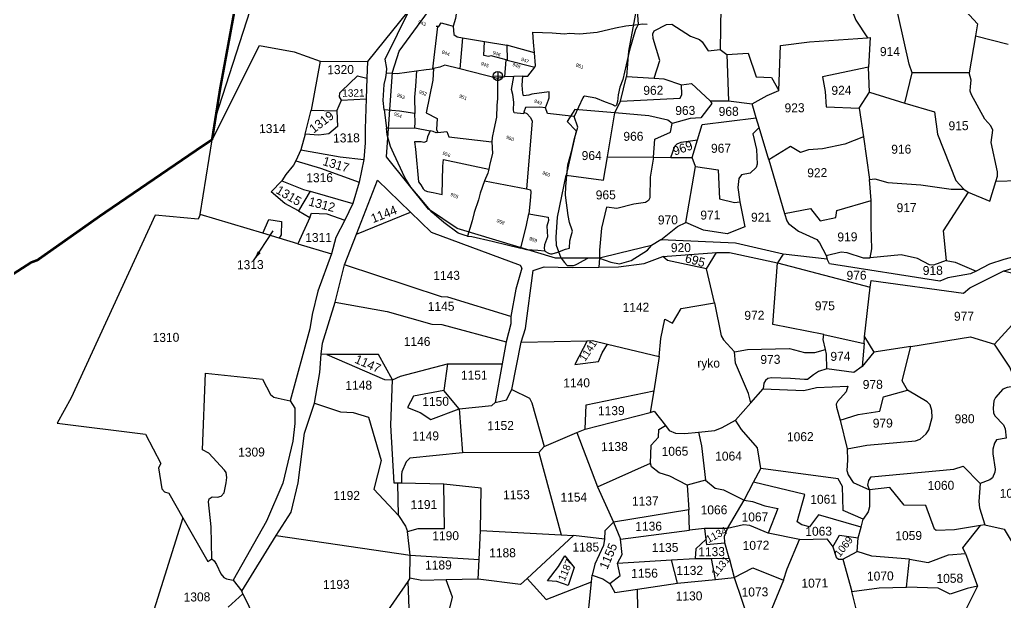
# Model space of a CAD drawing. Header units: metres. Extents: x 257898 to 399530132, y -350263786 to 2185288.
# Drawn here: x 260030 to 261041, y 2178719 to 2179316 of the extents above; entities that cross this region are included whole.
import ezdxf

# ---------------------------------------------------------------- set-up
doc = ezdxf.new("R2010")
doc.units = ezdxf.units.M
for name, color, linetype in [('OFF', 1, 'Continuous'), ('OTHERS', 1, 'Continuous'), ('POLY_PARCEL', 6, 'Continuous'), ('POLY_ROAD', 30, 'Continuous'), ('POLY_WATER', 4, 'Continuous'), ('SYM_ARROW', 1, 'Continuous'), ('TEXT_MAPIN', 7, 'Continuous'), ('TEXT_PARCEL', 7, 'Continuous'), ('V_BOUND_LINE', 7, 'Continuous')]:
    doc.layers.add(name, color=color, linetype=linetype)
doc.styles.get("Standard").update_dxf_attribs({"font": 'simplex.shx'})
doc.styles.add('TEXT_MAP', font='KRDEV050.TTF', dxfattribs={"height": 1.8})
doc.dimstyles.get("Standard").update_dxf_attribs({"dimtxt": 0.18, "dimasz": 0.18, "dimexe": 0.18, "dimexo": 0.0625, "dimgap": 0.09, "dimtad": 0, "dimtih": 1, "dimtoh": 1, "dimdec": 4, "dimzin": 0, "dimdsep": 46, "dimtxsty": 'Standard', "dimcen": 0.09, "dimadec": 0, "dimazin": 0, "dimtfac": 1, "dimtdec": 4, "dimtofl": 0, "dimtmove": 0, "dimatfit": 3, "dimfxl": 1, "dimtolj": 1, "dimtzin": 0, "dimarcsym": 0})

# ---------------------------------------------------------------- blocks, each defined once
blk = doc.blocks.new('L')
at = {"layer": 'POLY_PARCEL'}
for points in [[(739.9, 781.95), (761.54, 787.15), (783.71, 792.56), (801.67, 799.16), (806.08, 784.6), (809.01, 777.59), (809.04, 773.48), (809.56, 770.79), (813.73, 761.85)], [(727.26, 778.65), (724.51, 776.59)], [(727.26, 778.65), (739.9, 781.95)], [(730.56, 770.38), (727.26, 778.65)], [(739.9, 781.95), (742.89, 771.64)], [(722.91, 775.44), (711.72, 766.45)], [(722.91, 775.44), (724.51, 776.59)], [(722.91, 775.44), (724.24, 771.2)], [(724.51, 776.59), (727.53, 768.08)], [(722.81, 766.33), (722.25, 769.74), (724.24, 771.2)], [(727.53, 768.08), (722.81, 766.33)], [(727.53, 768.08), (728.25, 767.13)], [(730.56, 770.38), (729.04, 770.06), (728.25, 767.13)], [(730.56, 770.38), (733.04, 770.9), (736.66, 769.06), (742.89, 771.64)], [(734.36, 758.89), (733.95, 760.95), (730.56, 770.38)], [(742.89, 771.64), (745.82, 761.53), (741.74, 761.53), (734.36, 758.89)], [(701.64, 755.96), (701.18, 757.98), (711.72, 766.45)], [(711.72, 766.45), (718.27, 764.89), (719.28, 762.69)], [(719.28, 762.69), (722.98, 765.3)], [(722.98, 765.3), (722.81, 766.33)], [(728.49, 757.84), (726.75, 761.82), (724.78, 762.24), (723.59, 762.97), (722.98, 765.3)], [(728.25, 767.13), (729.87, 765.01), (730.33, 759.21), (731.24, 757.79)], [(813.73, 761.85), (815.68, 763.01), (817.97, 763.74)], [(719.28, 762.69), (710.44, 757.2)], [(720, 756.83), (719.64, 760.77), (719.28, 762.69)], [(725.88, 755.6), (728.49, 757.84)], [(731.24, 757.79), (728.49, 757.84)], [(731.24, 757.79), (733.12, 757.7), (734.36, 758.89)], [(769.4, 729.16), (766.93, 734.04), (764.77, 738.8), (774.12, 741.96), (780.1, 743.75), (782.44, 744.94), (787.34, 746.59), (795.54, 750.71), (803.49, 756.14), (807.98, 758.84), (813.73, 761.85)], [(813.73, 761.85), (813.43, 760.35), (813.29, 758.98), (814.35, 747.97), (816.56, 732.74), (816.47, 728.57), (817.06, 724.59), (817.98, 721.24), (818.21, 719.32), (817.98, 718.86), (817.61, 718.59), (816.42, 718.82), (815.37, 718.77), (812.39, 718.68), (807.08, 718.77), (801.29, 717.64), (800.83, 717.22), (800.69, 716.49), (800, 705.99)], [(710.44, 757.2), (701.64, 755.96)], [(701.64, 755.96), (701.92, 746.53)], [(711.21, 753.69), (710.44, 757.2)], [(711.21, 753.69), (716.57, 753.95), (717.3, 755.73), (720, 756.83)], [(711.89, 747.97), (711.21, 753.69)], [(718.05, 747.61), (719.88, 752.97), (720, 756.83)], [(725.88, 755.6), (726.57, 745.56), (723.27, 744.55), (722.36, 744.46), (721.39, 744.82), (718.05, 747.61)], [(720, 756.83), (725.88, 755.6)], [(706.67, 746.57), (707.54, 745.72), (710.43, 747.37), (711.89, 747.97)], [(712.14, 747.43), (711.89, 747.97)], [(718.05, 747.61), (717.04, 748.44), (712.14, 747.43)], [(701.61, 740.41), (704.85, 741.9), (707.33, 742.57), (706.67, 746.57)], [(701.61, 740.41), (701.92, 746.53)], [(701.92, 746.53), (705.35, 747.54), (706.67, 746.57)], [(712.14, 747.43), (715.34, 735.19), (716.99, 735.78), (718.18, 735.92), (724.04, 735.78), (725.19, 730.93), (725.51, 726.83)], [(702.21, 692.36), (701.59, 694.39), (699.14, 698.68), (701.65, 727.03), (701.61, 740.41)], [(743.38, 725.42), (754.63, 727.74)], [(769.4, 729.16), (754.63, 727.74)], [(754.63, 727.74), (757.66, 720.64)], [(772.06, 722.43), (772.2, 723.25), (769.4, 729.16)], [(718.32, 723.93), (717.4, 723.61)], [(718.32, 723.93), (718.73, 724.11), (719.15, 726.26), (723.04, 726.77), (725.51, 726.83)], [(723.6, 702.76), (718.32, 723.93)], [(725.51, 726.83), (727.48, 723.03), (729.41, 722.52), (732.2, 723.12)], [(732.2, 723.12), (743.38, 725.42)], [(732.2, 723.12), (736.57, 707.79)], [(757.02, 720.58), (749.23, 719.77), (747.99, 718.95), (745.56, 718.49), (743.38, 725.42)], [(757.66, 720.64), (772.06, 722.43)], [(768.04, 715.81), (770.37, 716.75), (772.06, 722.43)], [(757.66, 720.64), (757.02, 720.58)], [(759.65, 712.22), (757.02, 720.58)], [(763.79, 713.99), (759.65, 712.22)], [(768.04, 715.81), (763.79, 713.99)], [(775.24, 698.86), (775.28, 697.95), (770.7, 696.75), (769.79, 697.95), (768.55, 701.75), (766.62, 705.27), (765.16, 707.38), (763.79, 713.99)], [(784.7, 704.82), (784.75, 709.26), (784.56, 710.36), (783.51, 713.15), (775.6, 708.89), (774.41, 707.93), (772.02, 706.65), (771.15, 707.75), (769.32, 711.5), (768.04, 715.81)], [(736.57, 707.79), (728.69, 706.78), (726.76, 704.86), (723.98, 703.01)], [(756.35, 710.06), (736.57, 707.79)], [(759.65, 712.22), (756.35, 710.06)], [(756.35, 710.06), (760.14, 700.52), (761.01, 697.01), (763.03, 691.38), (763.95, 685.01), (764.63, 680.94), (765.37, 678.76)], [(716.17, 698.8), (720.55, 701.21), (723.6, 702.76)], [(723.98, 703.01), (723.6, 702.76)], [(723.98, 703.01), (725.78, 697.44), (728.57, 680.49), (734.85, 679.83), (736.61, 674.38), (737.81, 673.33)], [(784.7, 704.82), (781.93, 704.26), (775.1, 701.47), (775.24, 698.86)], [(800, 705.99), (786.62, 702.62), (784.7, 704.82)], [(810.77, 636.22), (813.03, 636.02), (813.95, 636.07), (814.82, 636.43), (817.16, 638.17), (820.32, 640.97), (822.15, 642.29), (820.87, 645.77), (820.55, 648.47), (820.41, 650.93), (820, 651.43), (817.38, 654.55), (815.45, 657.63), (810.46, 666.88), (808.99, 671.14), (805.96, 681.88), (805.23, 689.43), (804.27, 695.69), (803.72, 701.64), (800, 705.99)], [(702.21, 692.36), (707.44, 693.97), (716.17, 698.8)], [(716.17, 698.8), (718.63, 691.33), (720.16, 685.81), (723.36, 678.15)], [(775.24, 698.86), (776.84, 698.72), (779.27, 697.58), (780.87, 696.11), (790.59, 662.63)], [(707.96, 674.21), (705.83, 678.43), (703.25, 686.22), (702.76, 690.03), (702.21, 692.36)], [(723.36, 678.15), (715.52, 676.41), (707.96, 674.21)], [(725.97, 671.28), (725.05, 674.12), (723.36, 678.15)], [(737.81, 673.33), (741.96, 675.5), (743.86, 673.14), (765.37, 678.76)], [(765.37, 678.76), (767.89, 673.31), (768.44, 667.91), (768.95, 665.07)], [(707.96, 674.21), (712.41, 665.95)], [(725.97, 671.28), (733.8, 672.7)], [(733.8, 672.7), (733.57, 669.27), (734.08, 666.89), (732.93, 665.97), (731.6, 665.79), (728.26, 664.55), (730.18, 661.21), (737.62, 646.21), (739.31, 645.2), (741.19, 643.69), (742.33, 643.19), (743.77, 643.27), (746.61, 643.82), (751.24, 644.46), (746.33, 658.04), (745.46, 661.34), (768.95, 665.07)], [(737.81, 673.33), (737.11, 672.79), (735.37, 672.95), (733.8, 672.7)], [(712.41, 665.95), (725.97, 671.28)], [(771.1, 629.28), (769.36, 629.01), (766.11, 629.01), (757.18, 631.34), (749.52, 634.09), (741.66, 638.5), (734.92, 642.21), (730.29, 645.6), (720.61, 654.96), (717.72, 657.89), (713.96, 662.88), (712.41, 665.95)], [(768.95, 665.07), (769.17, 663.12), (768.94, 658.73)], [(768.94, 658.73), (790.59, 662.63)], [(790.59, 662.63), (792.57, 662.99), (793.3, 661.89), (794.45, 657.63), (796.34, 651.14)], [(768.94, 658.73), (769.14, 652.07), (769.59, 648.59), (769.87, 641.81), (770.51, 637.43), (771.1, 629.28)], [(796.34, 651.14), (806.14, 653.07), (806.92, 651.65), (807.1, 648.58), (809.49, 643.59), (809.44, 639.29), (810.08, 637.46), (810.77, 636.22)], [(798.86, 633.27), (797.26, 645.36), (796.34, 651.14)], [(771.1, 629.28), (773.18, 629.83), (783.72, 631.34), (798.86, 633.27)], [(810.77, 636.22), (807.38, 635.29), (801.93, 633.55), (798.86, 633.27)]]:
    blk.add_lwpolyline(points, dxfattribs=at)
at = {"layer": 'TEXT_PARCEL', "style": 'TEXT_MAP'}
for s, rotation, p in [('932', 103.8952, (728.84, 771.06)), ('933', 84.7335, (725.46, 767.19)), ('939', 108.1515, (729.1, 761.66)), ('931', 104.2753, (732.93, 760.53)), ('938', 30.6574, (713.59, 755.79))]:
    blk.add_text(s, height=1.8, rotation=rotation, dxfattribs=at).set_placement(p)
for s, p in [('929', (734.89, 773.21)), ('934', (716.21, 767.33)), ('940', (708.8, 761.05)), ('930', (736.26, 763.15)), ('928', (774.09, 763.7)), ('935', (722.33, 757.77)), ('941', (703.77, 752.24)), ('937', (713.67, 750.01)), ('936', (721.49, 747.13)), ('942', (702.24, 744.37)), ('961', (791.36, 730.27)), ('943', (708.03, 721.74)), ('946', (749.36, 720.9)), ('947', (764.13, 722.87)), ('948', (760.97, 718.85)), ('944', (724.9, 711.78)), ('945', (745.72, 713.48)), ('949', (778.06, 705.4)), ('951', (741.31, 693.87)), ('952', (721.32, 688.55)), ('953', (711.44, 682.84)), ('950', (771.4, 682.88)), ('954', (713.43, 673.3)), ('960', (795.21, 672.63)), ('956', (743.93, 663.52)), ('955', (755.29, 645.28)), ('958', (782.23, 641.28)), ('959', (801.03, 638.74))]:
    blk.add_text(s, height=1.8, dxfattribs=at).set_placement(p)
blk = doc.blocks.new('DETAIL')
for points in [[(-0.14, 0), (0.14, 0)], [(0, 0.14), (0, -0.14)]]:
    blk.add_lwpolyline(points)
blk.add_circle((0, 0), 0.14)
blk = doc.blocks.new('TEXTARROW')
blk.add_leader([(0, 0), (8.64, 0)], dimstyle='Standard', override={"dimtxt": 2.5, "dimasz": 2.5, "dimexe": 1.25, "dimexo": 0.625, "dimgap": 0.625, "dimtad": 1, "dimtih": 0, "dimtoh": 0, "dimzin": 8, "dimcen": 2.5, "dimtofl": 1})
blk = doc.blocks.new('O')
at = {"layer": 'OFF'}
for points in [[(393.44, 447.34), (394.09, 446.44), (394.66, 445.87), (395.23, 445.82), (395.89, 445.82), (396.31, 445.97), (396.72, 446.18), (397.95, 446.8), (398.81, 447.25)], [(446.57, 447.25), (446.81, 446.48)], [(346.26, 428.59), (345.07, 428.66)], [(379.86, 418.58), (382.16, 419.08)]]:
    blk.add_lwpolyline(points, dxfattribs=at)
at = {"layer": 'OTHERS'}
blk.add_lwpolyline([(401.11, 447.22), (403.38, 446.43), (405.12, 446.04), (407.49, 446.69), (410.76, 448.7), (411.6, 449.68)], dxfattribs=at)
at = {"layer": 'POLY_PARCEL'}
for points in [[(347.04, 517.72), (338.03, 516.89), (324.49, 476.42)], [(454.33, 515.68), (456.34, 515.47), (456.91, 515.09), (459.03, 511.46), (460.1, 510.44), (462.22, 509), (462.41, 507.56), (464.57, 508.73), (472.8, 498.56), (477.47, 493.33), (477.03, 490.9)], [(464.23, 483.65), (463.67, 485.39), (459.52, 505.25), (450.11, 504.5)], [(450.11, 504.5), (451.85, 497.47), (453.12, 494.32), (455.38, 490.79)], [(409.62, 499.87), (407.44, 488.67), (406.97, 483.57)], [(426.03, 497.28), (425.79, 488.8)], [(412.54, 483.16), (413.66, 486.75), (412.43, 491.16), (412.35, 492.1), (412.63, 492.66), (415.12, 493.92), (416.19, 493.96), (419.9, 491.55), (421.68, 490.8), (422.2, 490.37), (423.38, 488.55), (425.79, 488.8)], [(323.72, 471.89), (333.42, 490.63), (340.38, 489.33), (345.61, 487.36)], [(437.47, 480.43), (437.9, 489.42), (443.74, 490.1), (455.38, 490.79)], [(455.38, 490.79), (455.9, 490.82), (455.52, 484.87)], [(477.03, 490.9), (475.72, 483.5)], [(477.03, 490.9), (483.56, 489.19)], [(425.79, 488.8), (427.16, 487.78)], [(345.61, 487.36), (343.65, 477.55)], [(345.61, 487.36), (355.08, 487.18)], [(427.16, 487.78), (431.45, 487.97), (432.96, 483.23), (436.07, 483.08), (437.47, 480.43)], [(427.16, 487.78), (427.35, 478.46)], [(349.77, 479.53), (349.37, 480.18), (349.48, 480.95), (349.76, 481.34), (353.04, 484.37), (354.92, 483.89)], [(455.52, 484.87), (446.27, 483.07), (446.76, 480.11), (446.95, 477.01), (453.52, 476.67)], [(455.69, 479.89), (455.52, 484.87)], [(405.72, 478.66), (406.97, 483.57)], [(406.97, 483.57), (412.54, 483.16)], [(412.54, 483.16), (414.44, 483.02), (417.97, 481.82)], [(462.7, 477.61), (464.23, 483.65)], [(475.72, 483.5), (464.23, 483.65)], [(480.76, 461.71), (481.1, 462.78), (481.14, 463.62), (479.93, 469.52), (480.31, 471.99), (479.89, 472.86), (478.75, 474.2), (476.1, 479.12), (475.87, 479.88), (475.94, 480.75), (476.1, 482.04), (475.72, 483.5)], [(405.72, 478.66), (417.65, 479.09), (418.01, 479.88), (417.97, 481.82)], [(417.97, 481.82), (419.98, 482.01), (423.7, 478.5)], [(432.09, 477.84), (435.12, 479.45), (437.47, 480.43)], [(503.76, 480.53), (508.72, 480.53), (509.9, 474.98), (510.48, 469.18), (510.04, 464.89), (509.97, 461.71), (502.85, 461.31), (497.93, 460.17), (492.17, 460.24), (491.66, 460.39), (490.54, 461.76), (489.99, 461.83), (480.76, 461.71)], [(348.82, 477.39), (349.77, 479.53)], [(349.77, 479.53), (354.73, 479.71)], [(404.53, 476.35), (405.72, 478.66)], [(423.7, 478.5), (424.05, 477.95), (421.8, 475.1), (419.67, 475.02), (416.03, 474.08)], [(423.7, 478.5), (427.35, 478.46)], [(427.35, 478.46), (432.09, 477.84)], [(453.52, 476.67), (455.69, 479.89)], [(455.69, 479.89), (462.7, 477.61)], [(342.43, 472.8), (343.65, 477.55)], [(348.82, 477.39), (348.89, 474.24), (347.14, 472.8), (345.17, 472.56), (342.43, 472.8)], [(343.65, 477.55), (348.82, 477.39)], [(404.53, 476.35), (404.53, 476.35), (396.53, 477.09), (394.95, 474.69), (396.73, 472.79), (394.67, 463.94)], [(402.99, 467.53), (404.53, 476.35)], [(416.03, 474.08), (415.16, 474.71), (411.37, 475.62), (404.53, 476.35)], [(432.89, 475.02), (432.09, 477.84)], [(453.52, 476.67), (454.35, 470.95)], [(462.7, 477.61), (468.63, 475.79), (469.2, 471.32), (472.8, 461.99), (474.33, 460.23)], [(421.06, 470.74), (422, 473.79), (432.89, 475.02)], [(433.45, 473.09), (432.89, 475.02)], [(342.43, 472.8), (341.48, 469.64)], [(412.19, 467.34), (412.51, 470.99), (415.63, 472.33), (416.03, 474.08)], [(433.45, 473.09), (432.19, 471.78), (432.9, 468.66), (432.95, 465.71), (432.75, 465.04), (431.57, 463.93), (429.79, 463.58), (429.27, 462.9), (429.04, 461.09), (429.43, 458.21)], [(435.31, 466.57), (433.45, 473.09)], [(321.13, 456.94), (323.72, 471.89)], [(415.67, 467.27), (416.5, 469.48), (416.94, 470), (417.77, 470.31), (421.06, 470.74)], [(419.96, 467.18), (421.06, 470.74)], [(454.35, 470.95), (450.56, 469.51), (446.09, 468.64), (443.32, 468.48), (441.66, 467.92), (439.68, 469.2), (435.31, 466.57)], [(454.35, 470.95), (455.45, 462.35)], [(341.48, 469.64), (340.49, 467.45)], [(341.48, 469.64), (349.39, 468.14), (354.13, 467.57)], [(340.49, 467.45), (339.96, 466.57), (338.42, 464.74), (337.61, 463.51)], [(340.49, 467.45), (345.37, 465.94), (353.12, 463.05)], [(394.67, 463.94), (402.14, 462.84), (402.99, 467.53)], [(412.19, 467.34), (411.45, 463.34), (411.34, 459.19), (411.11, 458.67), (410.51, 458.32), (408.14, 457.96), (404.7, 457.13), (402.65, 457.45), (401.62, 453.26), (401.15, 448.86), (401.11, 447.22)], [(402.99, 467.53), (412.19, 467.34)], [(412.19, 467.34), (415.67, 467.27)], [(415.67, 467.27), (419.96, 467.18)], [(420.61, 465.42), (419.96, 467.18)], [(435.31, 466.57), (438.32, 455.75)], [(418.56, 454.16), (420.61, 465.42)], [(420.61, 465.42), (425.12, 464.64), (425.36, 458.87), (428.32, 458.08), (429.43, 458.21)], [(340.88, 457.44), (338.17, 458.92), (335.47, 461.3), (337.61, 463.51)], [(337.61, 463.51), (341.96, 461.72), (343.25, 461.33)], [(393.44, 447.34), (392.53, 449.89), (392.49, 451.58), (392.81, 455.53), (394.67, 463.94)], [(455.45, 462.35), (456.52, 462.5), (459.11, 461.73), (465.71, 461.17), (471.84, 460.26), (474.33, 460.23)], [(343.25, 461.33), (340.88, 457.44)], [(343.25, 461.33), (351.8, 458.75)], [(455.73, 458.15), (455.45, 462.35)], [(475.23, 459.6), (479.51, 457.74), (480.76, 461.71)], [(475.23, 459.6), (470.09, 451.92), (470.61, 445.97)], [(474.33, 460.23), (475.23, 459.6)], [(321.13, 456.94), (320.72, 455.96), (312.11, 456.91), (294.85, 420.48), (292.01, 415.46), (309.71, 413), (312.67, 407.08), (312.18, 406.24), (312.81, 402.03), (313.37, 401.43), (314.22, 401.13), (316.97, 396.19)], [(333.65, 453.02), (321.13, 456.94)], [(340.88, 457.44), (343.16, 456.09)], [(343.16, 456.09), (343.47, 456.9), (346.57, 456.77), (350.14, 455.43)], [(352.43, 452.61), (363.33, 456.9)], [(429.43, 458.21), (430.34, 453.15), (426.82, 451.79), (422.07, 452.62), (418.56, 454.16)], [(438.32, 455.75), (443.58, 456.72), (445.45, 454.23), (448.65, 454.85), (448.84, 456.25), (455.73, 458.15)], [(455.4, 446.71), (455.74, 448.45), (455.65, 452.99), (455.73, 458.15)], [(333.65, 453.02), (334.94, 455.78), (337.47, 455.36), (337.36, 452.69), (336.97, 451.98)], [(343.16, 456.09), (340.66, 450.83)], [(438.32, 455.75), (438.76, 454.31), (439.14, 453.72), (441.13, 452.16), (444.77, 450.45), (445.3, 449.83), (446.57, 447.25)], [(336.97, 451.98), (333.65, 453.02)], [(413.48, 450.8), (416.88, 453.38), (418.56, 454.16)], [(340.66, 450.83), (336.97, 451.98)], [(340.66, 450.83), (347.37, 448.72)], [(401.11, 447.22), (400.99, 445.47)], [(422.56, 444.83), (414.76, 446.63), (413.81, 447.43)], [(422.56, 444.83), (424.59, 448.09)], [(437.95, 447.64), (436.84, 445.9)], [(446.57, 447.25), (449.62, 447.94), (450.75, 447.78), (453.98, 446.72), (455.4, 446.71)], [(470.61, 445.97), (468.07, 445.07), (467.29, 445.16), (464.89, 446.46), (461.62, 447.18), (455.4, 446.71)], [(383.2, 435.78), (370.63, 439.8), (369.33, 439.84), (349.96, 446.5)], [(424.07, 438.02), (422.56, 444.83)], [(445.91, 431.41), (435.73, 433.55), (436.84, 445.9)], [(470.61, 445.97), (472.41, 445.59), (476.61, 443.79)], [(501.54, 438.96), (482.04, 443.68)], [(454.11, 430.88), (455.31, 440.83)], [(348.04, 439.03), (358.4, 437.07), (367.35, 434.37), (369.39, 434.3), (382.23, 430.68)], [(480.14, 429.11), (487.27, 436.72), (496.11, 434.89)], [(446.23, 428.4), (445.77, 430.4), (445.91, 431.41)], [(445.91, 431.41), (454.01, 429.51)], [(454.01, 429.51), (454.11, 430.88)], [(454.11, 430.88), (455.9, 427.75)], [(385.21, 430.57), (398.47, 430.73)], [(398.47, 430.73), (395.91, 425.97), (400.69, 426.53), (401.42, 428.29), (402.54, 429.99)], [(398.47, 430.73), (399.53, 430.75), (402.54, 429.99)], [(402.54, 429.99), (412.9, 427.37)], [(454.01, 429.51), (453.58, 424.95)], [(463.39, 428.81), (475.35, 430.64), (480.14, 429.11)], [(483.74, 421.37), (483.52, 423.43), (483.13, 424.41), (480.14, 429.11)], [(346.26, 428.59), (357.75, 423.39), (359.37, 423.32)], [(359.37, 423.32), (356.59, 428.48), (346.26, 428.59)], [(428.01, 428.14), (430.58, 428.56), (439.05, 428.67), (442.04, 427.89), (444.11, 427.82), (446.23, 428.4)], [(446.48, 424.53), (446.45, 427.48), (446.23, 428.4)], [(455.9, 427.75), (453.58, 424.95)], [(463.39, 428.81), (455.9, 427.75)], [(462.57, 420.09), (461.55, 421.92), (463.39, 428.81)], [(322.68, 387.89), (322.65, 394.28), (322.16, 399.3), (322.3, 399.93), (322.9, 400.32), (323.95, 400.21), (324.69, 400.42), (325.29, 401.09), (325.78, 403.06), (325.89, 404.13), (325.78, 405.18), (325.43, 405.64), (322.37, 409.04), (321.11, 409.76), (321.88, 425.1), (333.25, 423.78), (334.83, 420.66), (335.53, 420.13), (336.37, 419.92), (338.75, 419.34)], [(359.37, 423.32), (360.96, 424.04), (370.38, 426.39)], [(370.38, 426.39), (369.63, 421.07)], [(370.38, 426.39), (381.38, 426.3)], [(453.58, 424.95), (451.89, 423.72), (446.48, 424.53)], [(360.2, 402.61), (359.45, 402.64), (358.91, 414.25), (359.37, 423.32)], [(446.48, 424.53), (444.76, 424.04), (443.78, 423.33), (442.58, 422.46), (441.95, 422.42), (439.18, 422.67), (435.33, 422.86), (434.59, 422.72), (434.13, 422.37), (433.78, 421.78), (433.67, 420.69)], [(369.63, 421.07), (363.53, 420.03), (362.26, 417.77), (364.82, 416.75), (366.93, 415.31), (372.62, 417.39)], [(372.62, 417.39), (369.63, 421.07)], [(383.24, 421.11), (386.77, 419.36), (387.26, 418.41), (389.61, 409.61)], [(433.67, 420.69), (441.79, 420.23), (444.35, 420.83), (450.63, 421.04), (450.31, 419.85), (448.52, 417.99), (448.27, 417.46), (448.31, 416.83), (449.04, 414.23)], [(397.88, 413.02), (398.12, 417.9), (411.69, 420.55)], [(431.14, 417.9), (433.67, 420.69)], [(449.04, 414.23), (452.63, 415.28), (457.02, 415.92), (457.79, 418.76), (462.57, 420.09)], [(450.32, 408.46), (454.33, 409.12), (464.06, 409.89), (465, 410.25), (466.23, 411.3), (466.76, 412.07), (467.46, 414.56), (467.43, 415.93), (467.08, 417.06), (466.52, 417.69), (462.57, 420.09)], [(483.83, 420.55), (482.6, 420.39), (481.68, 420.04), (480.21, 418.39), (479.89, 417.72), (479.72, 416.25), (479.79, 415.3), (480.07, 414.74), (481.75, 412.91), (482.07, 412.07), (482.25, 410.23)], [(343.67, 418.82), (348.87, 417.07), (351.35, 416.91), (354.42, 415.94), (356.9, 407.22), (355.34, 401.45), (360.25, 396.15)], [(372.62, 417.39), (379.23, 417.93), (379.86, 418.58)], [(372.62, 417.39), (373.19, 408.56)], [(397.88, 413.02), (410.92, 416.19)], [(410.88, 406.02), (411.06, 409.67), (412.57, 411.25), (412.61, 412.78), (413.97, 413.52)], [(433, 404.72), (432.37, 408.84), (429.24, 412.56), (428.01, 414.46)], [(449.04, 414.23), (450.32, 408.46)], [(389.61, 409.61), (396.21, 412.34)], [(396.21, 412.34), (397.88, 413.02)], [(396.21, 412.34), (400.19, 401.4)], [(420.55, 412.13), (421.16, 409.39), (421.89, 402.48)], [(389.61, 409.61), (388.49, 408.45)], [(482.25, 410.23), (480.32, 409.92), (479.9, 409.25), (479.58, 408.02), (479.58, 407.11), (480, 404.02), (479.9, 403.42), (479.44, 402.27), (478.91, 401.88), (476.92, 401.18)], [(373.19, 408.56), (362.65, 407.58), (361.88, 406.84), (361, 404.91), (360.9, 404.28), (360.9, 402.59)], [(388.49, 408.45), (373.19, 408.56)], [(388.49, 408.45), (392.79, 391.89)], [(450.32, 408.46), (450.38, 406.2), (450.24, 404.13), (450.52, 403.22), (451.51, 401.67), (454.76, 400.21)], [(400.19, 401.4), (400.19, 401.4), (400.19, 401.4), (410.88, 406.02)], [(418.21, 401.53), (414.73, 403.39), (412.59, 404.09), (411.07, 405.29), (410.88, 406.02)], [(431.52, 401.97), (433, 404.72)], [(453.37, 394.31), (449.43, 396.1), (449.33, 400.91), (448.48, 402.49), (433, 404.72)], [(454.76, 400.21), (454.42, 401.15), (454.6, 402.06), (455.09, 402.76), (471.72, 404.16), (473.58, 404.69), (476.92, 401.18)], [(360.25, 396.15), (360.2, 402.61)], [(360.9, 402.59), (360.2, 402.61)], [(369.42, 402.29), (360.9, 402.59)], [(361.97, 392.9), (364.14, 393.5), (369.42, 393.44), (369.42, 402.29)], [(376.61, 392.97), (376.9, 401.42), (369.42, 402.29)], [(400.19, 401.4), (403.31, 394.32)], [(421.89, 402.48), (418.21, 401.53)], [(418.21, 401.53), (418.45, 396.6)], [(421.89, 402.48), (423.79, 400.86), (425.44, 400.51), (429.6, 398.38)], [(429.6, 398.38), (431.52, 401.97)], [(452.95, 392.74), (444.48, 395.32), (442.65, 392.9), (441.11, 393.32), (440.19, 393.93), (441.74, 399.43), (441.74, 399.43), (431.52, 401.97)], [(454.76, 400.21), (454.7, 396.77), (454.42, 395.75), (453.37, 394.31)], [(476.91, 392.78), (471.69, 391.96), (468.04, 391.86), (467.65, 392.14), (466, 396.88), (461.64, 397.05), (458.83, 400.6), (454.76, 400.21)], [(476.92, 401.18), (476.64, 397.62), (476.78, 396.32), (477.77, 392.91)], [(426.16, 392.73), (429.6, 398.38)], [(429.6, 398.38), (431.27, 398.09), (433.71, 397.23), (436.28, 396.63), (434.31, 391.71)], [(316.97, 396.19), (310.6, 376.65), (309.12, 367.63)], [(316.97, 396.19), (321.88, 387.37), (322.68, 387.89)], [(360.25, 396.15), (361.59, 394), (361.97, 392.9)], [(418.45, 396.6), (403.31, 394.32)], [(418.55, 392.53), (418.45, 396.6)], [(403.31, 394.32), (401.58, 392.6), (401.51, 390.88)], [(403.31, 394.32), (404.66, 390.9)], [(434.31, 391.71), (430.66, 393.29), (429.39, 393.47), (426.16, 392.73)], [(452.95, 392.74), (453.37, 394.31)], [(335.62, 392.38), (362.48, 388.18)], [(362.48, 388.18), (361.97, 392.9)], [(376.28, 387.13), (376.61, 392.97)], [(376.61, 392.97), (392.79, 391.89)], [(395.26, 391.72), (385.89, 383.23)], [(392.79, 391.89), (395.26, 391.72)], [(401.51, 390.88), (395.26, 391.72)], [(404.66, 390.9), (418.55, 392.53)], [(421.56, 392.84), (418.55, 392.53)], [(421.56, 392.84), (421.8, 390.63)], [(426.16, 392.73), (421.56, 392.84)], [(425.63, 389.89), (425.56, 391.26), (426.16, 392.73)], [(440.56, 390.36), (434.31, 391.71)], [(452.38, 390.58), (452.95, 392.74)], [(473.87, 387.21), (473.34, 388.34), (476.91, 392.78)], [(477.77, 392.91), (476.91, 392.78)], [(477.77, 392.91), (481.63, 391.99), (485.67, 385.14)], [(401.51, 390.88), (401.28, 389.67), (399.46, 385.91), (398.93, 383.74)], [(404.03, 386.06), (405.01, 387.81), (404.66, 390.9)], [(421.8, 390.63), (419.77, 388.77), (419.59, 386.84)], [(421.8, 390.63), (421.91, 389.61), (425.63, 389.89)], [(426.44, 386.8), (425.63, 389.89)], [(437.26, 382.25), (438.03, 384.57), (440.56, 390.36)], [(440.56, 390.36), (446.09, 390.48), (447.25, 388.83)], [(447.25, 388.83), (448.62, 391.18), (452.38, 390.58)], [(452.1, 387.84), (452.38, 390.58)], [(322.68, 387.89), (323.17, 387.47), (323.6, 386.76), (324.48, 384.83), (325.04, 384.13), (325.61, 383.81), (326.93, 383.57)], [(362.37, 383.58), (362.48, 388.18)], [(362.48, 388.18), (376.28, 387.13)], [(394.08, 381.7), (391.8, 382.51), (389.93, 382.72), (392.18, 385.53), (393.52, 387.67), (395.34, 385.32), (394.08, 381.7)], [(447.25, 388.83), (447.88, 386.79), (448.34, 386.37), (449.22, 386.33)], [(449.22, 386.33), (452.1, 387.84)], [(462.58, 386.19), (455.06, 386.86), (452.1, 387.84)], [(376.05, 383.18), (376.28, 387.13)], [(402.45, 381.99), (404.55, 383.61), (404.03, 386.06)], [(404.03, 386.06), (414.86, 386.6)], [(414.86, 386.6), (419.59, 386.84)], [(416.05, 381.9), (414.86, 386.6)], [(419.59, 386.84), (422.9, 386.82)], [(423.64, 382.59), (422.9, 386.82)], [(422.9, 386.82), (426.44, 386.8)], [(426.44, 386.8), (427.42, 382.95)], [(449.22, 386.33), (450.97, 379.87)], [(461.92, 380.57), (462.58, 386.19)], [(462.58, 386.19), (466.34, 385.49), (470.41, 387), (473.87, 387.21)], [(473.87, 387.21), (476.17, 380.6)], [(362.37, 383.58), (361.95, 382.86)], [(369.67, 383.11), (364.76, 383.06), (362.37, 383.58)], [(398.78, 382.42), (398.93, 383.74)], [(398.93, 383.74), (401.08, 382.94), (402.45, 381.99)], [(427.42, 382.95), (431.18, 384.85), (437.26, 382.25)], [(361.95, 382.86), (356.72, 375.51), (345.66, 375.85)], [(361.95, 382.86), (361.95, 382.86), (362.11, 377.48), (359.34, 368.61)], [(367.77, 367.7), (370.87, 379.65), (369.67, 383.11)], [(376.05, 383.18), (369.67, 383.11)], [(385.89, 383.23), (384.52, 381.99), (376.05, 383.18)], [(385.89, 383.23), (389.65, 378.98), (398.78, 382.42)], [(397.69, 370.01), (397.63, 372.53), (398.78, 382.42)], [(402.45, 381.99), (403.43, 380.17), (407.95, 380.79)], [(407.95, 380.79), (416.05, 381.9)], [(416.05, 381.9), (423.64, 382.59)], [(423.64, 382.59), (427.42, 382.95)], [(427.42, 382.95), (430.39, 373.8)], [(437.26, 382.25), (433.42, 373.24)], [(325.88, 378.13), (328.85, 380.78)], [(328.85, 380.78), (328.64, 381.36)], [(328.85, 380.78), (331.17, 375.8), (345.66, 375.85)], [(408.05, 372.57), (407.95, 380.79)], [(450.97, 379.87), (456.47, 380.5), (461.92, 380.57)], [(452.9, 372.87), (452.16, 374.77), (450.97, 379.87)], [(476.17, 380.6), (474.06, 380.18), (470.66, 379.06), (468.31, 380.32), (461.92, 380.57)], [(476.17, 380.6), (471.03, 370.65)]]:
    blk.add_lwpolyline(points, dxfattribs=at)
at = {"layer": 'POLY_ROAD'}
for points in [[(393.44, 447.34), (392.32, 447.36), (372.69, 453.5), (366.96, 457.47), (358.63, 468.02), (360.08, 484.99), (361.43, 489.18), (368.15, 498.13), (369.55, 513.29)], [(365.13, 500.19), (364.94, 499.2), (355.08, 487.18)], [(355.08, 487.18), (354.92, 483.89)], [(354.92, 483.89), (354.73, 479.71)], [(354.73, 479.71), (354.45, 473.7), (354.44, 470.87), (354.13, 467.57)], [(354.13, 467.57), (353.12, 463.05)], [(353.12, 463.05), (351.8, 458.75)], [(352.43, 452.61), (356.78, 463.42), (363.33, 456.9)], [(351.8, 458.75), (350.14, 455.43)], [(363.33, 456.9), (367.44, 452.82), (385.22, 446.05), (385.51, 445.39), (384.25, 441.19), (383.2, 435.78)], [(350.14, 455.43), (348.29, 451.98), (347.37, 448.72)], [(349.96, 446.5), (352.43, 452.61)], [(525.07, 454.5), (517.89, 453.31), (516.09, 453.31), (514.57, 452.84), (511.29, 452.65), (504.15, 450.77), (500.82, 450.3), (497.88, 450.02), (482.23, 446.01), (479.34, 445.1), (476.61, 443.79)], [(482.04, 443.68), (489.45, 445.91), (496.1, 446.96), (502.22, 448.47), (510.32, 450.11), (519.91, 451.72), (536.27, 452.89), (541.54, 453.79), (560.13, 454), (561.6, 453.76), (566.5, 454.14), (568.44, 454.43), (576.04, 454.14), (576.7, 453.62), (596.65, 448.64)], [(413.48, 450.8), (411.6, 449.68), (405.24, 448.17), (401.11, 447.22)], [(437.95, 447.64), (428.41, 449.92), (413.48, 450.8)], [(347.37, 448.72), (344.57, 441.25), (343.39, 436.62), (342.89, 433.75), (338.75, 419.34)], [(398.81, 447.25), (393.44, 447.34)], [(401.11, 447.22), (398.81, 447.25)], [(400.99, 445.47), (404.93, 445.48), (410.06, 446.06), (413.81, 447.43)], [(413.81, 447.43), (424.59, 448.09)], [(424.59, 448.09), (427.22, 448.07), (436.84, 445.9)], [(446.81, 446.48), (437.95, 447.64)], [(348.04, 439.03), (349.96, 446.5)], [(385.21, 430.57), (386.12, 433.34), (387.81, 444.94), (389.99, 445.65), (395.6, 445.46), (400.99, 445.47)], [(436.84, 445.9), (455.31, 440.83)], [(476.61, 443.79), (475.49, 443.25), (470.96, 442.52), (469.34, 441.85), (447.24, 445.58), (446.81, 446.48)], [(455.31, 440.83), (455.55, 442.13), (474.04, 439.39), (475.32, 440.43), (482.04, 443.68)], [(345.07, 428.66), (345.39, 430.83), (348.04, 439.03)], [(383.2, 435.78), (383.2, 434.26), (382.23, 430.68)], [(382.23, 430.68), (381.38, 426.3)], [(383.24, 421.11), (385.21, 430.57)], [(343.67, 418.82), (344.79, 424.96), (345.07, 428.66)], [(381.38, 426.3), (379.86, 418.58)], [(382.16, 419.08), (383.24, 421.11)], [(338.75, 419.34), (339.69, 417.87), (339.67, 414.82), (339.2, 411.27), (337.09, 402.91), (333.77, 395.29), (326.93, 383.57)], [(335.62, 392.38), (338.73, 397.04), (340.18, 402.9), (341.56, 412.86), (343.67, 418.82)], [(328.64, 381.36), (335.62, 392.38)], [(326.93, 383.57), (328.64, 381.36)]]:
    blk.add_lwpolyline(points, dxfattribs=at)
at = {"layer": 'POLY_WATER'}
for points in [[(412.9, 427.37), (413.22, 430.98), (414.06, 434.85), (415.6, 434.04), (417.4, 436.94), (424.07, 438.02)], [(424.07, 438.02), (425.34, 431.36), (425.79, 430.58), (428.01, 428.14)], [(412.9, 427.37), (411.69, 420.55)], [(431.14, 417.9), (430.72, 419.76), (428.15, 425.89), (428.01, 428.14)], [(411.69, 420.55), (410.92, 416.19)], [(428.01, 414.46), (431.14, 417.9)], [(410.92, 416.19), (411.77, 416.46), (413.97, 413.52)], [(413.97, 413.52), (414.69, 412.56), (415.99, 411.96), (417.81, 411.89), (420.55, 412.13)], [(420.55, 412.13), (423.89, 412.42), (425.36, 413), (428.01, 414.46)]]:
    blk.add_lwpolyline(points, dxfattribs=at)
at = {"layer": 'V_BOUND_LINE', "const_width": 0.5}
for points in [[(288.16, 676.84), (288.24, 666.1), (289.53, 595.51), (290.07, 563), (302.56, 549.71), (332.65, 518.84), (325.45, 482.06), (324.49, 476.42)], [(324.49, 476.42), (323.72, 471.89)], [(323.72, 471.89), (321.72, 470.6), (301.22, 456.96), (288.42, 448.16), (287.18, 447.72), (263.88, 433.15), (236.76, 383.22), (200.35, 319.12), (196.04, 311.34), (191.37, 240.58), (188.53, 195.27), (187.02, 173.68), (186.48, 172.88), (185.64, 162.88), (183.02, 133.96), (182.66, 126.59), (182.57, 121.7), (181.86, 117.35), (181.86, 109)]]:
    blk.add_lwpolyline(points, dxfattribs=at)
at = {"layer": 'OTHERS', "xscale": 6.65091923096179, "yscale": 6.65091923096179, "zscale": 6.65091923096179}
blk.add_blockref('DETAIL', (381.16, 483.98), dxfattribs=at)
at = {"layer": 'SYM_ARROW', "xscale": 0.829246490100369, "yscale": 0.829246490100369, "zscale": 0.829246490100369, "rotation": 55.81927479149449}
blk.add_blockref('TEXTARROW', (331.76, 447.54), dxfattribs=at)
at = {"layer": 'TEXT_MAPIN', "style": 'TEXT_MAP'}
blk.add_text('ryko', height=1.8, dxfattribs=at).set_placement((420.5, 425.04))
at = {"layer": 'TEXT_PARCEL', "style": 'TEXT_MAP'}
for s, height, p in [('914', 1.8, (457.85, 487.08)), ('1320', 1.8, (346.97, 484.74)), ('1321', 1.5, (349.94, 480.17)), ('962', 1.8, (410.31, 479.86)), ('924', 1.8, (448.03, 479.42)), ('963', 1.8, (416.67, 475.74)), ('968', 1.8, (425.37, 475.46)), ('923', 1.8, (438.59, 476.02)), ('1314', 1.8, (333.17, 473.08)), ('1318', 1.8, (347.99, 471.03)), ('966', 1.8, (406.21, 470.69)), ('915', 1.8, (471.43, 472.05)), ('964', 1.8, (397.8, 466.94)), ('967', 1.8, (423.75, 468.09)), ('916', 1.8, (459.89, 467.48)), ('1316', 1.8, (342.52, 463.12)), ('922', 1.8, (442.99, 462.96)), ('965', 1.8, (400.53, 459.02)), ('917', 1.8, (460.82, 455.75)), ('970', 1.8, (412.93, 453.85)), ('971', 1.8, (421.46, 454.73)), ('921', 1.8, (431.62, 454.18)), ('1311', 1.8, (342.17, 451.14)), ('919', 1.8, (448.89, 450.03)), ('920', 1.8, (415.47, 448.26)), ('1313', 1.8, (328.42, 445.85)), ('1143', 1.8, (367.75, 443.23)), ('918', 1.8, (465.93, 443.11)), ('976', 1.8, (450.63, 442.31)), ('1145', 1.8, (366.58, 437.05)), ('1142', 1.8, (405.64, 436.41)), ('975', 1.8, (444.2, 436.27)), ('972', 1.8, (430.05, 434.53)), ('977', 1.8, (472.08, 433.86)), ('1310', 1.8, (311.34, 431.47)), ('1146', 1.8, (361.68, 430.06)), ('973', 1.8, (433.16, 425.65)), ('974', 1.8, (447.21, 426.11)), ('1151', 1.8, (373.07, 423.19)), ('1148', 1.8, (349.88, 421.43)), ('1140', 1.8, (393.58, 421.4)), ('978', 1.8, (453.63, 420.4)), ('1150', 1.8, (365.26, 418.01)), ('1139', 1.8, (400.47, 415.75)), ('980', 1.8, (471.96, 413.3)), ('1152', 1.8, (378.23, 413.02)), ('979', 1.8, (455.55, 412.62)), ('1149', 1.8, (363.18, 411.1)), ('1062', 1.8, (438.31, 410.09)), ('1309', 1.8, (328.22, 408.28)), ('1138', 1.8, (401.01, 408.55)), ('1065', 1.8, (413.14, 407.46)), ('1064', 1.8, (423.87, 406.37)), ('1060', 1.8, (466.39, 400.01)), ('1192', 1.8, (347.2, 399.36)), ('1153', 1.8, (381.25, 399.11)), ('1154', 1.8, (392.75, 398.5)), ('1137', 1.8, (407.07, 397.56)), ('1061', 1.8, (442.84, 397.5)), ('1028', 1.8, (480.84, 398.27)), ('1191', 1.8, (362.66, 397.37)), ('1066', 1.8, (420.83, 395.63)), ('1067', 1.8, (429.02, 394.12)), ('1136', 1.8, (407.69, 392.5)), ('1190', 1.8, (366.96, 391.06)), ('1063', 1.8, (441.77, 391.1)), ('1059', 1.8, (459.81, 390.02)), ('1185', 1.8, (395.03, 388.46)), ('1135', 1.8, (410.93, 388.2)), ('1072', 1.8, (429.17, 388.42)), ('1188', 1.8, (378.32, 387.51)), ('1133', 1.8, (420.25, 387.25)), ('1189', 1.8, (365.44, 385.21)), ('1156', 1.8, (406.75, 383.09)), ('1132', 1.8, (415.82, 383.54)), ('1070', 1.8, (454.03, 381.98)), ('1193', 1.8, (344.92, 381.56)), ('1071', 1.8, (440.87, 380.72)), ('1058', 1.8, (467.96, 381.36)), ('1308', 1.8, (316.95, 379.38)), ('1130', 1.8, (415.63, 378.43)), ('1073', 1.8, (428.85, 379.08))]:
    blk.add_text(s, height=height, dxfattribs=at).set_placement(p)
for s, height, rotation, p in [('1319', 1.8, 36.668, (344.09, 472.85)), ('969', 1.8, 18.7861, (416.45, 467.6)), ('1317', 1.8, 342.5658, (345.69, 466.58)), ('1315', 1.8, 328.6471, (336.22, 461.13)), ('1312', 1.8, 344.533, (342.78, 458.51)), ('1144', 1.8, 20.7311, (355.8, 454.77)), ('695', 1.8, 343.8986, (418.14, 446.29)), ('1141', 1.5, 56.2891, (398.02, 426.47)), ('1147', 1.8, 335.6654, (351.64, 426.91)), ('1134', 1.5, 27.0323, (422.32, 389.86)), ('1155', 1.8, 66.6495, (401.97, 384.7)), ('1069', 1.5, 51.3181, (448.62, 386.65)), ('1187', 1.5, 66.1774, (393.38, 382.48)), ('1131', 1.5, 51.0934, (423.9, 383.02))]:
    blk.add_text(s, height=height, rotation=rotation, dxfattribs=at).set_placement(p)
blk = doc.blocks.new('GFGTRTRTRGH')
for name, p, xscale, yscale, zscale, rotation in [('O', (258655.3, 2176782.7), 5.070873536718158, 5.070873536718158, 5.070873536718158, 0.9981203398370994), ('L', (258642.2, 2178482), 1.984127135719696, 1.984127135719696, 1.984127135719696, 339.2464747804029)]:
    blk.add_blockref(name, p, dxfattribs=dict(xscale=xscale, yscale=yscale, zscale=zscale, rotation=rotation))

msp = doc.modelspace()

# ---------------------------------------------------------------- block references
at = {"xscale": 1.009166629877925, "yscale": 1.009166629877925, "zscale": 1.009166629877925, "rotation": 359.6664872024878}
msp.add_blockref('GFGTRTRTRGH', (-15210.2, -18420.6), dxfattribs=at)

doc.saveas('drawing.dxf')
